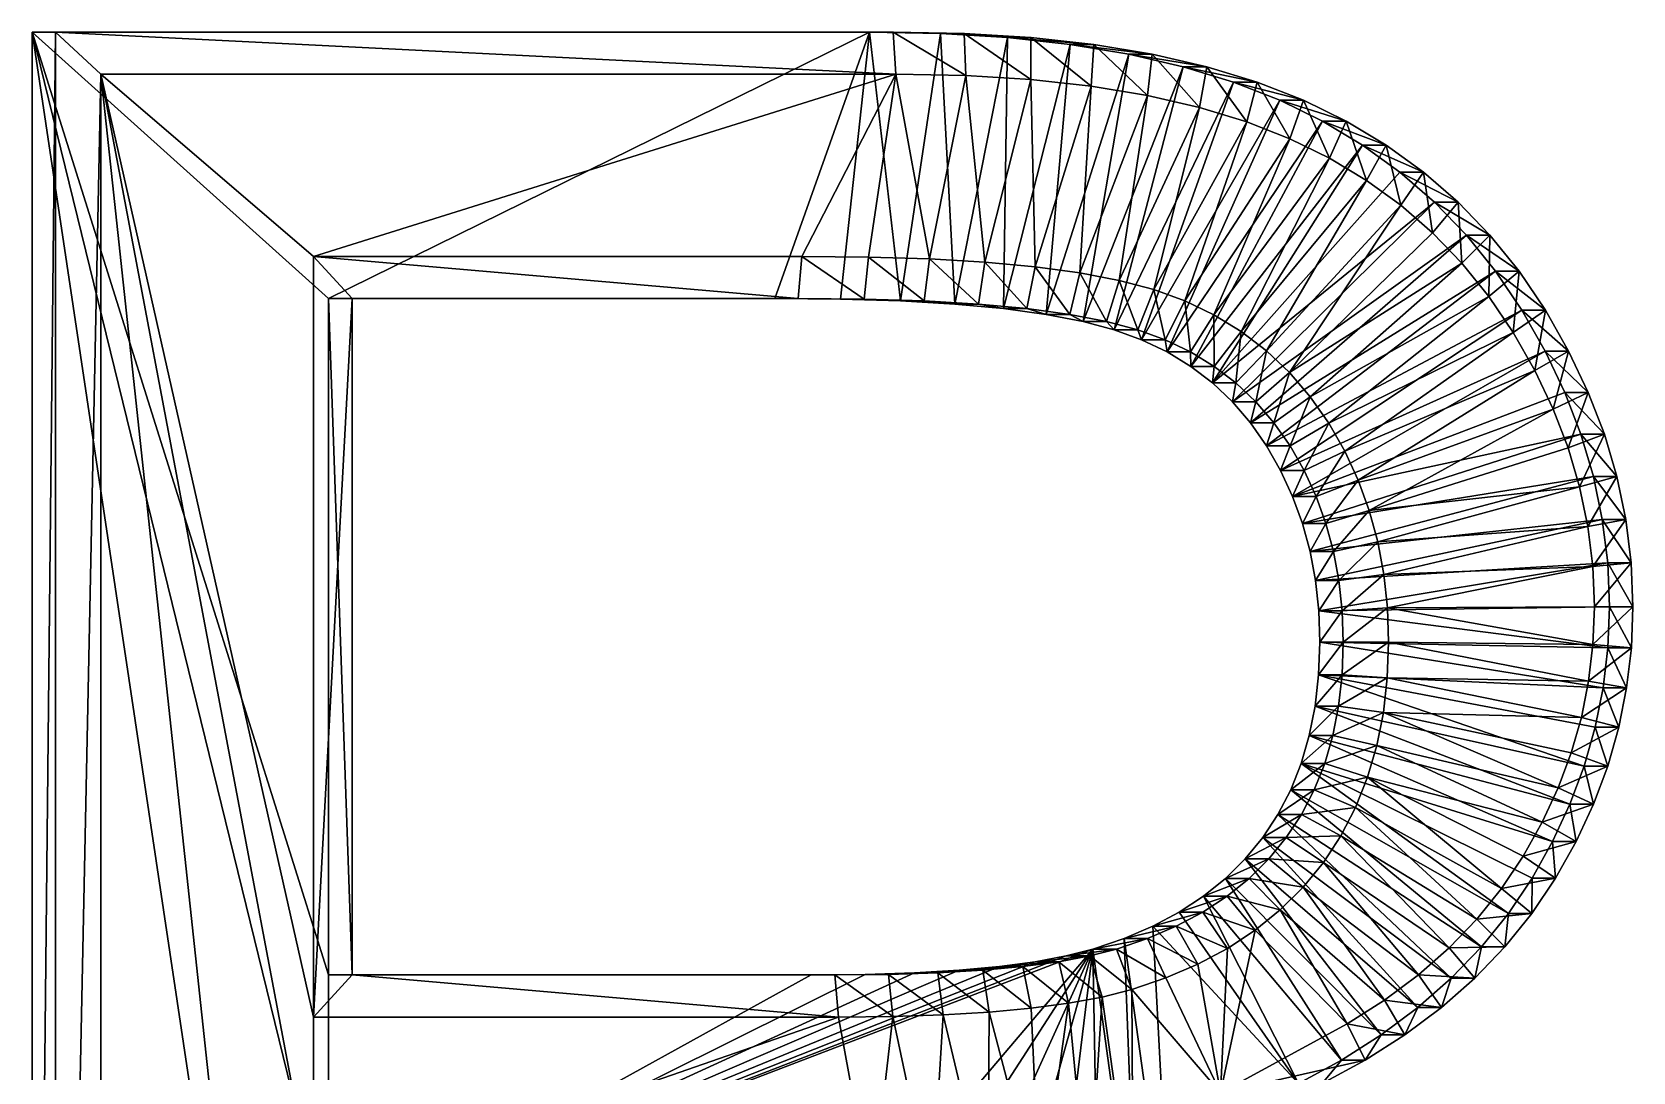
# Model space of a CAD drawing. Header units: metres. Extents: x -136 to 55, y -57 to 41.
# Drawn here: x -118.7 to -108.73, y 33.84 to 40.32 of the extents above; entities that cross this region are included whole.
import ezdxf

# ---------------------------------------------------------------- set-up
doc = ezdxf.new("R2010")
doc.units = ezdxf.units.M
doc.layers.get('0').update_dxf_attribs({"true_color": 0x57e057})

msp = doc.modelspace()

# ---------------------------------------------------------------- meshes
at = {"color": 74, "true_color": 0x58b11a}
mesh = msp.add_polyface(dxfattribs=at)
corners = [(-118.6967, 26.3248, 0.5054), (-118.5502, 26.3248, 2.0268), (-118.5502, 40.3212, 2.0268), (-116.8492, 32.788, 0.3275), (-113.6348, 32.788, 0.018), (-116.7027, 32.788, 1.849), (-113.4883, 32.788, 1.5394), (-113.2682, 32.7833, -0.0173), (-113.1217, 32.7833, 1.5041), (-112.927, 32.769, -0.0501), (-112.7805, 32.769, 1.4713), (-112.6111, 32.7451, -0.0806), (-112.7167, 27.9965, -0.0704), (-112.9174, 27.9897, -0.0511), (-112.5702, 27.9965, 1.451), (-112.7709, 27.9897, 1.4704), (-113.1398, 27.9856, -0.0296), (-112.9933, 27.9856, 1.4918), (-113.3839, 27.9843, -0.0061), (-113.2374, 27.9843, 1.5153), (-116.8492, 27.9843, 0.3275), (-116.7027, 27.9843, 1.849), (-118.5502, 26.3248, 2.0268), (-118.5502, 40.3212, 2.0268), (-116.7027, 32.788, 1.849), (-113.4883, 32.788, 1.5394), (-113.1217, 32.7833, 1.5041), (-112.7805, 32.769, 1.4713), (-112.4646, 32.7451, 1.4409), (-112.5702, 27.9965, 1.451), (-112.7709, 27.9897, 1.4704), (-112.9933, 27.9856, 1.4918), (-113.2374, 27.9843, 1.5153), (-116.7027, 27.9843, 1.849), (-118.2684, 26.5868, 2.2191), (-118.2684, 40.0592, 2.2191), (-116.9426, 33.05, 2.0914), (-113.4657, 33.05, 1.7566), (-113.0937, 33.0452, 1.7208), (-112.7443, 33.0306, 1.6872), (-112.4646, 32.7451, 1.4409), (-116.9426, 27.7222, 2.0914), (-118.6967, 40.3212, 0.5054)]
mesh.append_faces([[corners[k] for k in face] for face in [(42, 20, 0)]], dxfattribs={"vtx0": -1, "vtx1": -1, "color": 74})
mesh.append_faces([[corners[k] for k in face] for face in [(3, 4, 5), (4, 7, 6), (7, 9, 8), (9, 11, 10), (12, 13, 14), (13, 16, 15), (16, 18, 17), (20, 3, 21), (5, 6, 24), (6, 8, 25), (8, 10, 26), (10, 28, 27), (14, 15, 29), (15, 17, 30), (17, 19, 31), (21, 5, 33), (24, 25, 36), (25, 26, 37), (26, 27, 38), (27, 40, 39), (33, 24, 41)]], dxfattribs={"vtx1": -1, "color": 74})
mesh.append_faces([[corners[k] for k in face] for face in [(35, 34, 41)]], dxfattribs={"vtx1": -1, "vtx2": -1, "color": 74})
mesh.append_faces([[corners[k] for k in face] for face in [(0, 1, 2), (4, 6, 5), (7, 8, 6), (9, 10, 8), (13, 15, 14), (16, 17, 15), (18, 19, 17), (3, 5, 21), (1, 22, 23), (6, 25, 24), (8, 26, 25), (10, 27, 26), (15, 30, 29), (17, 31, 30), (19, 32, 31), (5, 24, 33), (22, 34, 35), (25, 37, 36), (26, 38, 37), (27, 39, 38), (24, 36, 41)]], dxfattribs={"vtx2": -1, "color": 74})
mesh = msp.add_polyface(dxfattribs=at)
corners = [(-118.6967, 40.3212, 0.5054), (-118.6967, 26.3248, 0.5054), (-118.5502, 40.3212, 2.0268), (-113.201, 34.4607, -0.0238), (-113.5081, 34.4508, 0.0058), (-113.0545, 34.4607, 1.4977), (-113.3616, 34.4508, 1.5272), (-113.8434, 34.4475, 0.0381), (-113.6969, 34.4475, 1.5595), (-116.8492, 34.4475, 0.3275), (-116.7027, 34.4475, 1.849), (-116.8492, 38.6617, 0.3275), (-116.7027, 38.6617, 1.849), (-118.5502, 26.3248, 2.0268), (-118.5502, 40.3212, 2.0268), (-113.3616, 34.4508, 1.5272), (-113.0545, 34.4607, 1.4977), (-113.6969, 34.4475, 1.5595), (-116.7027, 34.4475, 1.849), (-116.7027, 38.6617, 1.849), (-118.5502, 26.3248, 2.0268), (-118.2684, 40.0592, 2.2191), (-113.3352, 34.1888, 1.7441), (-113.0217, 34.1989, 1.7139), (-113.6747, 34.1855, 1.7768), (-116.9426, 34.1855, 2.0914), (-116.9426, 38.9237, 2.0914), (-116.9426, 33.05, 2.0914), (-113.4657, 33.05, 1.7566), (-113.0937, 33.0452, 1.7208), (-116.9426, 27.7222, 2.0914), (-116.8492, 32.788, 0.3275), (-112.2552, 34.5663, -0.1148), (-112.0893, 34.6092, -0.1308), (-112.4493, 34.53, -0.0961), (-112.6716, 34.5003, -0.0747), (-112.9222, 34.4772, -0.0506), (-113.6348, 32.788, 0.018), (-116.8492, 27.9843, 0.3275)]
mesh.append_faces([[corners[k] for k in face] for face in [(21, 27, 25), (0, 9, 31)]], dxfattribs={"vtx0": -1, "vtx1": -1, "vtx2": -1, "color": 74})
mesh.append_faces([[corners[k] for k in face] for face in [(24, 27, 28), (27, 24, 25), (22, 28, 29), (21, 30, 27), (21, 25, 26), (31, 32, 33), (31, 34, 32), (31, 35, 34), (31, 36, 35), (31, 3, 36), (33, 37, 31), (31, 4, 3), (31, 7, 4), (31, 9, 7), (0, 31, 38), (0, 11, 9)]], dxfattribs={"vtx0": -1, "vtx2": -1, "color": 74})
mesh.append_faces([[corners[k] for k in face] for face in [(0, 1, 2), (3, 4, 5), (4, 7, 6), (7, 9, 8), (9, 11, 10), (2, 13, 14), (6, 8, 15), (8, 10, 17), (10, 12, 18), (14, 20, 21), (15, 17, 22), (17, 18, 24), (18, 19, 25)]], dxfattribs={"vtx1": -1, "color": 74})
mesh.append_faces([[corners[k] for k in face] for face in [(22, 24, 28)]], dxfattribs={"vtx1": -1, "vtx2": -1, "color": 74})
mesh.append_faces([[corners[k] for k in face] for face in [(4, 6, 5), (7, 8, 6), (9, 10, 8), (11, 12, 10), (6, 15, 16), (8, 17, 15), (10, 18, 17), (12, 19, 18), (15, 22, 23), (17, 24, 22), (18, 25, 24), (19, 26, 25)]], dxfattribs={"vtx2": -1, "color": 74})
mesh = msp.add_polyface(dxfattribs=at)
corners = [(-113.0387, 40.3125, -0.0394), (-113.481, 40.3212, 0.0032), (-112.8922, 40.3125, 1.482), (-113.3345, 40.3212, 1.5246), (-118.6967, 40.3212, 0.5054), (-118.5502, 40.3212, 2.0268), (-116.8492, 38.6617, 0.3275), (-114.0709, 38.6617, 0.06), (-116.7027, 38.6617, 1.849), (-113.9244, 38.6617, 1.5814), (-113.6609, 38.6577, 0.0205), (-113.5144, 38.6577, 1.542), (-113.2869, 38.6458, -0.0155), (-113.1404, 38.6458, 1.5059), (-112.9488, 38.6259, -0.048), (-112.8922, 40.3125, 1.482), (-113.3345, 40.3212, 1.5246), (-118.5502, 40.3212, 2.0268), (-116.7027, 38.6617, 1.849), (-113.9244, 38.6617, 1.5814), (-113.5144, 38.6577, 1.542), (-113.1404, 38.6458, 1.5059), (-112.8023, 38.6259, 1.4734), (-112.8819, 40.0506, 1.7004), (-113.3161, 40.0592, 1.7422), (-118.2684, 40.0592, 2.2191), (-116.9426, 38.9237, 2.0914), (-113.9022, 38.9237, 1.7987), (-113.4881, 38.9197, 1.7588), (-113.1077, 38.9076, 1.7222), (-112.8023, 38.6259, 1.4734)]
mesh.append_faces([[corners[k] for k in face] for face in [(1, 6, 4), (0, 12, 1)]], dxfattribs={"vtx0": -1, "vtx1": -1, "color": 74})
mesh.append_faces([[corners[k] for k in face] for face in [(24, 26, 27), (24, 27, 28), (24, 28, 29), (1, 7, 6), (1, 10, 7), (1, 12, 10), (0, 14, 12)]], dxfattribs={"vtx0": -1, "vtx2": -1, "color": 74})
mesh.append_faces([[corners[k] for k in face] for face in [(0, 1, 2), (1, 4, 3), (6, 7, 8), (7, 10, 9), (10, 12, 11), (12, 14, 13), (2, 3, 15), (3, 5, 16), (8, 9, 18), (9, 11, 19), (11, 13, 20), (13, 22, 21), (15, 16, 23), (16, 17, 24), (18, 19, 26), (19, 20, 27), (20, 21, 28), (21, 30, 29)]], dxfattribs={"vtx1": -1, "color": 74})
mesh.append_faces([[corners[k] for k in face] for face in [(24, 25, 26), (23, 24, 29)]], dxfattribs={"vtx1": -1, "vtx2": -1, "color": 74})
mesh.append_faces([[corners[k] for k in face] for face in [(1, 3, 2), (4, 5, 3), (7, 9, 8), (10, 11, 9), (12, 13, 11), (3, 16, 15), (5, 17, 16), (9, 19, 18), (11, 20, 19), (13, 21, 20), (16, 24, 23), (17, 25, 24), (19, 27, 26), (20, 28, 27), (21, 29, 28)]], dxfattribs={"vtx2": -1, "color": 74})
mesh = msp.add_polyface(dxfattribs=at)
corners = [(-112.2313, 40.2431, -0.1171), (-112.0848, 40.2431, 1.4043), (-111.7198, 40.1824, 1.3692), (-112.6221, 40.2865, -0.0795), (-112.4756, 40.2865, 1.4419), (-113.0387, 40.3125, -0.0394), (-112.8922, 40.3125, 1.482), (-112.9488, 38.6259, -0.048), (-112.8023, 38.6259, 1.4734), (-113.1404, 38.6458, 1.5059), (-112.6468, 38.598, -0.0771), (-112.5003, 38.598, 1.4443), (-112.3807, 38.5622, -0.1027), (-112.2342, 38.5622, 1.4187), (-112.1506, 38.5185, -0.1249), (-112.0848, 40.2431, 1.4043), (-112.4756, 40.2865, 1.4419), (-112.8922, 40.3125, 1.482), (-112.8023, 38.6259, 1.4734), (-113.1404, 38.6458, 1.5059), (-112.5003, 38.598, 1.4443), (-112.2342, 38.5622, 1.4187), (-112.0041, 38.5185, 1.3965), (-112.0041, 38.5185, 1.3965), (-112.0995, 39.9835, 1.6251), (-112.4771, 40.0254, 1.6614), (-112.8819, 40.0506, 1.7004), (-112.7618, 38.8872, 1.6889), (-113.1077, 38.9076, 1.7222), (-112.4501, 38.8585, 1.6588), (-112.1717, 38.821, 1.632), (-111.9254, 38.7741, 1.6083), (-111.7493, 39.9252, 1.5914), (-111.8662, 40.1824, -0.1523)]
mesh.append_faces([[corners[k] for k in face] for face in [(3, 7, 5), (0, 10, 3), (33, 12, 0)]], dxfattribs={"vtx0": -1, "vtx1": -1, "color": 74})
mesh.append_faces([[corners[k] for k in face] for face in [(26, 28, 27), (25, 27, 29), (24, 29, 30), (3, 10, 7), (0, 12, 10), (33, 14, 12)]], dxfattribs={"vtx0": -1, "vtx2": -1, "color": 74})
mesh.append_faces([[corners[k] for k in face] for face in [(0, 3, 1), (3, 5, 4), (7, 10, 8), (10, 12, 11), (12, 14, 13), (1, 4, 15), (4, 6, 16), (8, 11, 18), (11, 13, 20), (13, 22, 21), (15, 16, 24), (16, 17, 25), (18, 20, 27), (20, 21, 29), (21, 23, 30)]], dxfattribs={"vtx1": -1, "color": 74})
mesh.append_faces([[corners[k] for k in face] for face in [(25, 26, 27), (24, 25, 29), (32, 24, 30)]], dxfattribs={"vtx1": -1, "vtx2": -1, "color": 74})
mesh.append_faces([[corners[k] for k in face] for face in [(0, 1, 2), (3, 4, 1), (5, 6, 4), (7, 8, 9), (10, 11, 8), (12, 13, 11), (4, 16, 15), (6, 17, 16), (8, 18, 19), (11, 20, 18), (13, 21, 20), (22, 23, 21), (16, 25, 24), (17, 26, 25), (18, 27, 28), (20, 29, 27), (21, 30, 29), (23, 31, 30)]], dxfattribs={"vtx2": -1, "color": 74})
mesh = msp.add_polyface(dxfattribs=at)
corners = [(-110.9255, 39.8962, -0.2429), (-111.2133, 40.009, -0.2151), (-110.779, 39.8962, 1.2786), (-111.0668, 40.009, 1.3063), (-111.5269, 40.1044, -0.185), (-111.3804, 40.1044, 1.3365), (-111.8662, 40.1824, -0.1523), (-111.7198, 40.1824, 1.3692), (-112.2313, 40.2431, -0.1171), (-110.779, 39.8962, 1.2786), (-111.0668, 40.009, 1.3063), (-111.3804, 40.1044, 1.3365), (-111.7198, 40.1824, 1.3692), (-112.0848, 40.2431, 1.4043), (-112.0848, 40.2431, 1.4043), (-110.8628, 39.6561, 1.506), (-110.6158, 39.5349, 1.4822), (-111.1312, 39.7612, 1.5318), (-111.4265, 39.851, 1.5603), (-111.7493, 39.9252, 1.5914), (-112.0995, 39.9835, 1.6251), (-111.81, 38.4667, 1.3778), (-111.7107, 38.7169, 1.5876), (-111.9254, 38.7741, 1.6083), (-112.1717, 38.821, 1.632), (-111.5176, 38.6461, 1.5691), (-111.3359, 38.5589, 1.5516), (-111.1661, 38.4554, 1.5352), (-110.3854, 39.3968, 1.46), (-111.009, 38.3356, 1.5201), (-112.1506, 38.5185, -0.1249), (-111.9565, 38.4667, -0.1436), (-111.7862, 38.4042, -0.16), (-111.6275, 38.3281, -0.1753), (-110.659, 39.7655, -0.2685), (-111.4805, 38.2384, -0.1894), (-110.4096, 39.616, -0.2925), (-111.345, 38.1352, -0.2025)]
mesh.append_faces([[corners[k] for k in face] for face in [(4, 30, 6), (1, 31, 4), (0, 32, 1), (34, 33, 0), (36, 35, 34)]], dxfattribs={"vtx0": -1, "vtx1": -1, "color": 74})
mesh.append_faces([[corners[k] for k in face] for face in [(19, 24, 23), (18, 23, 22), (17, 22, 25), (15, 25, 26), (16, 26, 27), (28, 27, 29), (4, 31, 30), (1, 32, 31), (0, 33, 32), (34, 35, 33), (36, 37, 35)]], dxfattribs={"vtx0": -1, "vtx2": -1, "color": 74})
mesh.append_faces([[corners[k] for k in face] for face in [(0, 1, 2), (1, 4, 3), (4, 6, 5), (6, 8, 7), (2, 3, 9), (3, 5, 10), (5, 7, 11), (7, 13, 12), (9, 10, 15), (10, 11, 17), (11, 12, 18), (12, 14, 19)]], dxfattribs={"vtx1": -1, "color": 74})
mesh.append_faces([[corners[k] for k in face] for face in [(18, 19, 23), (17, 18, 22), (15, 17, 25), (16, 15, 26)]], dxfattribs={"vtx1": -1, "vtx2": -1, "color": 74})
mesh.append_faces([[corners[k] for k in face] for face in [(1, 3, 2), (4, 5, 3), (6, 7, 5), (3, 10, 9), (5, 11, 10), (7, 12, 11), (13, 14, 12), (9, 15, 16), (10, 17, 15), (11, 18, 17), (12, 19, 18), (14, 20, 19), (21, 22, 23)]], dxfattribs={"vtx2": -1, "color": 74})
mesh = msp.add_polyface(dxfattribs=at)
corners = [(-109.5821, 38.831, -0.3722), (-109.4356, 38.831, 1.1492), (-109.2713, 38.588, 1.1334), (-109.7634, 39.0553, -0.3548), (-109.6169, 39.0553, 1.1667), (-109.9618, 39.2609, -0.3357), (-109.8153, 39.2609, 1.1858), (-110.1771, 39.4478, -0.3149), (-110.0306, 39.4478, 1.2065), (-110.4096, 39.616, -0.2925), (-110.2631, 39.616, 1.2289), (-110.659, 39.7655, -0.2685), (-110.5125, 39.7655, 1.2529), (-110.9255, 39.8962, -0.2429), (-110.779, 39.8962, 1.2786), (-109.2713, 38.588, 1.1334), (-109.4356, 38.831, 1.1492), (-109.6169, 39.0553, 1.1667), (-109.8153, 39.2609, 1.1858), (-110.0306, 39.4478, 1.2065), (-110.2631, 39.616, 1.2289), (-110.5125, 39.7655, 1.2529), (-110.779, 39.8962, 1.2786), (-109.6242, 38.6745, 1.3867), (-109.7912, 38.8812, 1.4028), (-109.9736, 39.0702, 1.4204), (-110.1715, 39.242, 1.4394), (-110.3854, 39.3968, 1.46), (-110.6158, 39.5349, 1.4822), (-111.1661, 38.4554, 1.5352), (-111.009, 38.3356, 1.5201), (-110.8653, 38.1999, 1.5062), (-111.345, 38.1352, -0.2025), (-111.2212, 38.0183, -0.2144)]
mesh.append_faces([[corners[k] for k in face] for face in [(7, 32, 9), (5, 32, 7), (3, 33, 5)]], dxfattribs={"vtx0": -1, "vtx1": -1, "color": 74})
mesh.append_faces([[corners[k] for k in face] for face in [(0, 3, 1), (3, 5, 4), (5, 7, 6), (7, 9, 8), (9, 11, 10), (11, 13, 12), (2, 1, 15), (1, 4, 16), (4, 6, 17), (6, 8, 18), (8, 10, 19), (10, 12, 20), (12, 14, 21), (16, 17, 23), (17, 18, 24), (18, 19, 25), (19, 20, 26), (20, 21, 27), (21, 22, 28)]], dxfattribs={"vtx1": -1, "color": 74})
mesh.append_faces([[corners[k] for k in face] for face in [(27, 28, 29), (26, 27, 30), (25, 26, 31), (24, 25, 31)]], dxfattribs={"vtx1": -1, "vtx2": -1, "color": 74})
mesh.append_faces([[corners[k] for k in face] for face in [(0, 1, 2), (3, 4, 1), (5, 6, 4), (7, 8, 6), (9, 10, 8), (11, 12, 10), (13, 14, 12), (1, 16, 15), (4, 17, 16), (6, 18, 17), (8, 19, 18), (10, 20, 19), (12, 21, 20), (14, 22, 21), (17, 24, 23), (18, 25, 24), (19, 26, 25), (20, 27, 26), (21, 28, 27)]], dxfattribs={"vtx2": -1, "color": 74})
mesh = msp.add_polyface(dxfattribs=at)
corners = [(-111.9565, 38.4667, -0.1436), (-111.81, 38.4667, 1.3778), (-112.0041, 38.5185, 1.3965), (-111.7862, 38.4042, -0.16), (-111.6397, 38.4042, 1.3614), (-111.6275, 38.3281, -0.1753), (-111.481, 38.3281, 1.3462), (-111.4805, 38.2384, -0.1894), (-111.334, 38.2384, 1.332), (-111.345, 38.1352, -0.2025), (-111.1985, 38.1352, 1.319), (-111.2212, 38.0183, -0.2144), (-111.0747, 38.0183, 1.307), (-111.1089, 37.8878, -0.2252), (-110.9624, 37.8878, 1.2962), (-111.0083, 37.7438, -0.2349), (-112.0041, 38.5185, 1.3965), (-111.81, 38.4667, 1.3778), (-111.6397, 38.4042, 1.3614), (-111.481, 38.3281, 1.3462), (-111.334, 38.2384, 1.332), (-111.1985, 38.1352, 1.319), (-111.0747, 38.0183, 1.307), (-110.9624, 37.8878, 1.2962), (-110.8618, 37.7438, 1.2865), (-111.9254, 38.7741, 1.6083), (-111.7107, 38.7169, 1.5876), (-111.5176, 38.6461, 1.5691), (-111.3359, 38.5589, 1.5516), (-111.1661, 38.4554, 1.5352), (-111.009, 38.3356, 1.5201), (-110.8653, 38.1999, 1.5062), (-110.7356, 38.0491, 1.4937), (-110.8618, 37.7438, 1.2865), (-109.9618, 39.2609, -0.3357)]
mesh.append_faces([[corners[k] for k in face] for face in [(34, 11, 9)]], dxfattribs={"vtx0": -1, "vtx2": -1, "color": 74})
mesh.append_faces([[corners[k] for k in face] for face in [(0, 3, 1), (3, 5, 4), (5, 7, 6), (7, 9, 8), (9, 11, 10), (11, 13, 12), (13, 15, 14), (2, 1, 16), (1, 4, 17), (4, 6, 18), (6, 8, 19), (8, 10, 20), (10, 12, 21), (12, 14, 22), (14, 24, 23), (16, 17, 25), (17, 18, 26), (18, 19, 27), (19, 20, 28), (20, 21, 29), (21, 22, 30), (22, 23, 31), (23, 33, 32)]], dxfattribs={"vtx1": -1, "color": 74})
mesh.append_faces([[corners[k] for k in face] for face in [(0, 1, 2), (3, 4, 1), (5, 6, 4), (7, 8, 6), (9, 10, 8), (11, 12, 10), (13, 14, 12), (1, 17, 16), (4, 18, 17), (6, 19, 18), (8, 20, 19), (10, 21, 20), (12, 22, 21), (14, 23, 22), (18, 27, 26), (19, 28, 27), (20, 29, 28), (21, 30, 29), (22, 31, 30), (23, 32, 31)]], dxfattribs={"vtx2": -1, "color": 74})
mesh = msp.add_polyface(dxfattribs=at)
corners = [(-109.0506, 37.816, -0.4234), (-108.9041, 37.816, 1.098), (-108.8262, 37.552, 1.0905), (-109.1507, 38.0766, -0.4138), (-109.0042, 38.0766, 1.1077), (-109.2731, 38.334, -0.402), (-109.1266, 38.334, 1.1195), (-109.4178, 38.588, -0.388), (-109.2713, 38.588, 1.1334), (-109.5821, 38.831, -0.3722), (-108.9041, 37.816, 1.098), (-108.8262, 37.552, 1.0905), (-109.0042, 38.0766, 1.1077), (-109.1266, 38.334, 1.1195), (-109.2713, 38.588, 1.1334), (-109.1303, 37.7314, 1.3392), (-109.223, 37.9728, 1.3481), (-109.3369, 38.2123, 1.3591), (-109.4718, 38.4491, 1.3721), (-109.4356, 38.831, 1.1492), (-109.6242, 38.6745, 1.3867), (-110.8618, 37.7438, 1.2865), (-110.6206, 37.8845, 1.4827), (-110.7356, 38.0491, 1.4937), (-110.7738, 37.5895, 1.2781), (-110.5211, 37.7101, 1.4731), (-110.1715, 39.242, 1.4394), (-111.009, 38.3356, 1.5201), (-110.8653, 38.1999, 1.5062), (-109.7912, 38.8812, 1.4028), (-110.4372, 37.5287, 1.465), (-109.7634, 39.0553, -0.3548), (-111.1089, 37.8878, -0.2252), (-111.2212, 38.0183, -0.2144), (-111.0083, 37.7438, -0.2349), (-110.9203, 37.5895, -0.2434), (-110.8458, 37.4285, -0.2505)]
mesh.append_faces([[corners[k] for k in face] for face in [(9, 32, 31), (7, 34, 9), (5, 35, 7), (3, 36, 5), (0, 36, 3)]], dxfattribs={"vtx0": -1, "vtx1": -1, "color": 74})
mesh.append_faces([[corners[k] for k in face] for face in [(26, 27, 28), (29, 28, 23), (20, 23, 22), (18, 22, 25), (17, 25, 30), (31, 32, 33), (9, 34, 32), (7, 35, 34), (5, 36, 35)]], dxfattribs={"vtx0": -1, "vtx2": -1, "color": 74})
mesh.append_faces([[corners[k] for k in face] for face in [(0, 3, 1), (3, 5, 4), (5, 7, 6), (7, 9, 8), (1, 4, 10), (4, 6, 12), (6, 8, 13), (10, 12, 15), (12, 13, 16), (13, 14, 17), (14, 19, 18), (21, 24, 22)]], dxfattribs={"vtx1": -1, "color": 74})
mesh.append_faces([[corners[k] for k in face] for face in [(20, 29, 23), (18, 20, 22), (17, 18, 25), (16, 17, 30)]], dxfattribs={"vtx1": -1, "vtx2": -1, "color": 74})
mesh.append_faces([[corners[k] for k in face] for face in [(0, 1, 2), (3, 4, 1), (5, 6, 4), (7, 8, 6), (1, 10, 11), (4, 12, 10), (6, 13, 12), (8, 14, 13), (12, 16, 15), (13, 17, 16), (14, 18, 17), (19, 20, 18), (21, 22, 23), (24, 25, 22)]], dxfattribs={"vtx2": -1, "color": 74})
mesh = msp.add_polyface(dxfattribs=at)
corners = [(-112.1506, 38.5185, -0.1249), (-112.0041, 38.5185, 1.3965), (-112.2342, 38.5622, 1.4187), (-111.9565, 38.4667, -0.1436), (-112.0893, 34.6092, -0.1308), (-112.2552, 34.5663, -0.1148), (-111.9428, 34.6092, 1.3906), (-112.1087, 34.5663, 1.4066), (-112.4493, 34.53, -0.0961), (-112.3028, 34.53, 1.4253), (-112.6716, 34.5003, -0.0747), (-112.5251, 34.5003, 1.4467), (-112.9222, 34.4772, -0.0506), (-112.7757, 34.4772, 1.4708), (-113.201, 34.4607, -0.0238), (-113.0545, 34.4607, 1.4977), (-112.1087, 34.5663, 1.4066), (-111.9428, 34.6092, 1.3906), (-112.3028, 34.53, 1.4253), (-112.5251, 34.5003, 1.4467), (-112.7757, 34.4772, 1.4708), (-113.0545, 34.4607, 1.4977), (-113.3616, 34.4508, 1.5272), (-112.0313, 34.3103, 1.6185), (-112.2408, 34.2712, 1.6387), (-112.4751, 34.2399, 1.6612), (-112.7352, 34.2159, 1.6863), (-113.0217, 34.1989, 1.7139), (-113.3616, 34.4508, 1.5272), (-113.3352, 34.1888, 1.7441), (-113.0937, 33.0452, 1.7208), (-112.7443, 33.0306, 1.6872), (-112.419, 33.006, 1.6558), (-112.1175, 32.9714, 1.6268), (-113.2682, 32.7833, -0.0173), (-113.6348, 32.788, 0.018), (-112.927, 32.769, -0.0501), (-112.6111, 32.7451, -0.0806), (-112.3205, 32.7118, -0.1085), (-112.0553, 32.6689, -0.1341)]
mesh.append_faces([[corners[k] for k in face] for face in [(27, 30, 31), (26, 31, 32), (24, 32, 33), (4, 34, 35), (4, 36, 34), (4, 37, 36), (4, 38, 37), (4, 39, 38)]], dxfattribs={"vtx0": -1, "vtx2": -1, "color": 74})
mesh.append_faces([[corners[k] for k in face] for face in [(0, 3, 1), (4, 5, 6), (5, 8, 7), (8, 10, 9), (10, 12, 11), (12, 14, 13), (7, 9, 16), (9, 11, 18), (11, 13, 19), (13, 15, 20), (15, 22, 21), (16, 18, 23), (18, 19, 24), (19, 20, 25), (20, 21, 26), (21, 28, 27)]], dxfattribs={"vtx1": -1, "color": 74})
mesh.append_faces([[corners[k] for k in face] for face in [(27, 29, 30), (26, 27, 31), (25, 26, 32), (24, 25, 32), (23, 24, 33)]], dxfattribs={"vtx1": -1, "vtx2": -1, "color": 74})
mesh.append_faces([[corners[k] for k in face] for face in [(0, 1, 2), (5, 7, 6), (8, 9, 7), (10, 11, 9), (12, 13, 11), (14, 15, 13), (7, 16, 17), (9, 18, 16), (11, 19, 18), (13, 20, 19), (15, 21, 20), (18, 24, 23), (19, 25, 24), (20, 26, 25), (21, 27, 26)]], dxfattribs={"vtx2": -1, "color": 74})
mesh = msp.add_polyface(dxfattribs=at)
corners = [(-110.7849, 37.2606, -0.2564), (-110.6384, 37.2606, 1.265), (-110.6993, 37.4285, 1.2709), (-110.7375, 37.086, -0.261), (-110.591, 37.086, 1.2605), (-110.7036, 36.9045, -0.2642), (-110.5571, 36.9045, 1.2572), (-110.6833, 36.7162, -0.2662), (-110.5368, 36.7162, 1.2552), (-110.6765, 36.5212, -0.2668), (-110.53, 36.5212, 1.2546), (-110.6838, 36.3169, -0.2661), (-110.7738, 37.5895, 1.2781), (-110.7738, 37.5895, 1.2781), (-110.6993, 37.4285, 1.2709), (-110.6384, 37.2606, 1.265), (-110.591, 37.086, 1.2605), (-110.5571, 36.9045, 1.2572), (-110.5368, 36.7162, 1.2552), (-110.53, 36.5212, 1.2546), (-110.5373, 36.3169, 1.2553), (-110.5211, 37.7101, 1.4731), (-110.4372, 37.5287, 1.465), (-110.3687, 37.3401, 1.4584), (-110.3156, 37.1447, 1.4533), (-110.278, 36.9428, 1.4497), (-110.2556, 36.7349, 1.4475), (-110.2481, 36.5211, 1.4468), (-110.5373, 36.3169, 1.2553), (-109.223, 37.9728, 1.3481), (-109.0584, 37.4878, 1.3323), (-109.0071, 37.2417, 1.3273), (-109.0506, 37.816, -0.4234), (-110.8458, 37.4285, -0.2505), (-108.9727, 37.552, -0.4309), (-108.9171, 37.2847, -0.4363), (-108.8837, 37.0141, -0.4395), (-108.8824, 36.4859, -0.4396)]
mesh.append_faces([[corners[k] for k in face] for face in [(29, 22, 23), (30, 23, 24), (31, 24, 25), (32, 0, 33), (34, 3, 0), (35, 5, 3), (36, 7, 5), (37, 9, 7)]], dxfattribs={"vtx0": -1, "vtx2": -1, "color": 74})
mesh.append_faces([[corners[k] for k in face] for face in [(0, 3, 1), (3, 5, 4), (5, 7, 6), (7, 9, 8), (9, 11, 10), (12, 2, 13), (2, 1, 14), (1, 4, 15), (4, 6, 16), (6, 8, 17), (8, 10, 18), (10, 20, 19), (13, 14, 21), (14, 15, 22), (15, 16, 23), (16, 17, 24), (17, 18, 25), (18, 19, 26), (19, 28, 27)]], dxfattribs={"vtx1": -1, "color": 74})
mesh.append_faces([[corners[k] for k in face] for face in [(0, 1, 2), (3, 4, 1), (5, 6, 4), (7, 8, 6), (9, 10, 8), (2, 14, 13), (1, 15, 14), (4, 16, 15), (6, 17, 16), (8, 18, 17), (10, 19, 18), (14, 22, 21), (15, 23, 22), (16, 24, 23), (17, 25, 24), (18, 26, 25), (19, 27, 26)]], dxfattribs={"vtx2": -1, "color": 74})
mesh = msp.add_polyface(dxfattribs=at)
corners = [(-108.8824, 36.4859, -0.4396), (-108.8726, 36.7402, -0.4405), (-108.7359, 36.4859, 1.0818), (-108.7261, 36.7402, 1.0809), (-108.8837, 37.0141, -0.4395), (-108.7372, 37.0141, 1.082), (-108.9171, 37.2847, -0.4363), (-108.7706, 37.2847, 1.0852), (-108.9727, 37.552, -0.4309), (-108.8262, 37.552, 1.0905), (-109.0506, 37.816, -0.4234), (-108.7359, 36.4859, 1.0818), (-108.7654, 36.2358, 1.0847), (-108.7261, 36.7402, 1.0809), (-108.7372, 37.0141, 1.082), (-108.7706, 37.2847, 1.0852), (-108.8262, 37.552, 1.0905), (-108.9041, 37.816, 1.098), (-108.9752, 36.5064, 1.3242), (-109.0022, 36.2772, 1.3268), (-108.9662, 36.7399, 1.3234), (-108.9764, 36.9926, 1.3244), (-109.0071, 37.2417, 1.3273), (-109.0584, 37.4878, 1.3323), (-108.9041, 37.816, 1.098), (-109.1303, 37.7314, 1.3392), (-109.223, 37.9728, 1.3481), (-110.3687, 37.3401, 1.4584), (-110.3156, 37.1447, 1.4533), (-110.278, 36.9428, 1.4497), (-110.2556, 36.7349, 1.4475), (-110.2481, 36.5211, 1.4468), (-110.7849, 37.2606, -0.2564), (-110.7375, 37.086, -0.261), (-110.7036, 36.9045, -0.2642), (-110.6833, 36.7162, -0.2662), (-108.9119, 36.2358, -0.4367), (-110.6765, 36.5212, -0.2668)]
mesh.append_faces([[corners[k] for k in face] for face in [(8, 32, 10), (6, 33, 8), (4, 34, 6), (1, 35, 4), (0, 35, 1), (36, 37, 0)]], dxfattribs={"vtx0": -1, "vtx1": -1, "color": 74})
mesh.append_faces([[corners[k] for k in face] for face in [(21, 29, 30), (18, 30, 31)]], dxfattribs={"vtx0": -1, "vtx2": -1, "color": 74})
mesh.append_faces([[corners[k] for k in face] for face in [(0, 1, 2), (1, 4, 3), (4, 6, 5), (6, 8, 7), (8, 10, 9), (2, 3, 11), (3, 5, 13), (5, 7, 14), (7, 9, 15), (9, 17, 16), (11, 13, 18), (13, 14, 20), (14, 15, 21), (15, 16, 22), (16, 24, 23)]], dxfattribs={"vtx1": -1, "color": 74})
mesh.append_faces([[corners[k] for k in face] for face in [(25, 26, 27), (23, 25, 27), (22, 23, 28), (21, 22, 29), (20, 21, 30), (18, 20, 30), (19, 18, 31)]], dxfattribs={"vtx1": -1, "vtx2": -1, "color": 74})
mesh.append_faces([[corners[k] for k in face] for face in [(1, 3, 2), (4, 5, 3), (6, 7, 5), (8, 9, 7), (2, 11, 12), (3, 13, 11), (5, 14, 13), (7, 15, 14), (9, 16, 15), (11, 18, 19), (13, 20, 18), (14, 21, 20), (15, 22, 21), (16, 23, 22), (24, 25, 23)]], dxfattribs={"vtx2": -1, "color": 74})
mesh = msp.add_polyface(dxfattribs=at)
corners = [(-111.0083, 37.7438, -0.2349), (-110.8618, 37.7438, 1.2865), (-110.9624, 37.8878, 1.2962), (-110.9203, 37.5895, -0.2434), (-110.7738, 37.5895, 1.2781), (-110.8458, 37.4285, -0.2505), (-110.6993, 37.4285, 1.2709), (-110.7849, 37.2606, -0.2564), (-110.7926, 35.7648, -0.2557), (-110.8579, 35.6009, -0.2494), (-110.6461, 35.7648, 1.2658), (-110.9378, 35.4472, -0.2417), (-110.7114, 35.6009, 1.2721), (-110.7913, 35.4472, 1.2798), (-111.0321, 35.3035, -0.2326), (-110.8856, 35.3035, 1.2888), (-111.1408, 35.1705, -0.2221), (-110.9943, 35.1705, 1.2993), (-111.2635, 35.0488, -0.2103), (-111.117, 35.0488, 1.3111), (-111.4004, 34.9384, -0.1971), (-111.2539, 34.9384, 1.3243), (-111.5515, 34.8392, -0.1826), (-111.405, 34.8392, 1.3388), (-111.7166, 34.7513, -0.1667), (-111.5701, 34.7513, 1.3547), (-110.8618, 37.7438, 1.2865), (-110.9624, 37.8878, 1.2962), (-110.7738, 37.5895, 1.2781), (-110.7913, 35.4472, 1.2798), (-110.7114, 35.6009, 1.2721), (-110.8856, 35.3035, 1.2888), (-110.9943, 35.1705, 1.2993), (-111.117, 35.0488, 1.3111), (-111.2539, 34.9384, 1.3243), (-111.405, 34.8392, 1.3388), (-111.5701, 34.7513, 1.3547), (-110.6544, 35.1478, 1.4859), (-110.7804, 34.9937, 1.4981), (-110.9224, 34.8529, 1.5117), (-111.0796, 34.726, 1.5269), (-110.2934, 34.0738, -0.3037)]
mesh.append_faces([[corners[k] for k in face] for face in [(41, 18, 16)]], dxfattribs={"vtx0": -1, "vtx2": -1, "color": 74})
mesh.append_faces([[corners[k] for k in face] for face in [(0, 3, 1), (3, 5, 4), (5, 7, 6), (8, 9, 10), (9, 11, 12), (11, 14, 13), (14, 16, 15), (16, 18, 17), (18, 20, 19), (20, 22, 21), (22, 24, 23), (1, 4, 26), (13, 15, 29), (15, 17, 31), (17, 19, 32), (19, 21, 33), (21, 23, 34), (23, 25, 35), (31, 32, 37), (32, 33, 38), (33, 34, 39), (34, 35, 40)]], dxfattribs={"vtx1": -1, "color": 74})
mesh.append_faces([[corners[k] for k in face] for face in [(0, 1, 2), (3, 4, 1), (5, 6, 4), (11, 13, 12), (14, 15, 13), (16, 17, 15), (18, 19, 17), (20, 21, 19), (22, 23, 21), (24, 25, 23), (1, 26, 27), (4, 28, 26), (13, 29, 30), (15, 31, 29), (17, 32, 31), (19, 33, 32), (21, 34, 33), (23, 35, 34), (25, 36, 35), (32, 38, 37), (33, 39, 38), (34, 40, 39)]], dxfattribs={"vtx2": -1, "color": 74})
mesh = msp.add_polyface(dxfattribs=at)
corners = [(-110.6838, 36.3169, -0.2661), (-110.5373, 36.3169, 1.2553), (-110.53, 36.5212, 1.2546), (-110.7056, 36.1228, -0.264), (-110.5591, 36.1228, 1.2574), (-110.7418, 35.9387, -0.2605), (-110.5954, 35.9387, 1.2609), (-110.7926, 35.7648, -0.2557), (-110.6461, 35.7648, 1.2658), (-110.8579, 35.6009, -0.2494), (-110.7114, 35.6009, 1.2721), (-110.5373, 36.3169, 1.2553), (-110.53, 36.5212, 1.2546), (-110.5591, 36.1228, 1.2574), (-110.5954, 35.9387, 1.2609), (-110.6461, 35.7648, 1.2658), (-110.7114, 35.6009, 1.2721), (-110.7913, 35.4472, 1.2798), (-110.2561, 36.2976, 1.4476), (-110.2481, 36.5211, 1.4468), (-110.2802, 36.0826, 1.4499), (-110.3208, 35.8763, 1.4538), (-110.3785, 35.679, 1.4594), (-110.4532, 35.4914, 1.4666), (-110.7913, 35.4472, 1.2798), (-110.5453, 35.3141, 1.4754), (-110.8856, 35.3035, 1.2888), (-110.6544, 35.1478, 1.4859), (-109.0022, 36.2772, 1.3268), (-109.0473, 36.0521, 1.3312), (-109.1916, 35.613, 1.3451), (-109.2914, 35.3984, 1.3547), (-109.5446, 34.9859, 1.3791), (-109.6979, 34.796, 1.3938), (-108.9119, 36.2358, -0.4367), (-110.6765, 36.5212, -0.2668), (-109.0299, 35.7486, -0.4254), (-109.1184, 35.5115, -0.4169), (-109.2266, 35.2786, -0.4064), (-109.5022, 34.8298, -0.3799), (-109.3545, 35.05, -0.3941), (-109.6699, 34.6221, -0.3638), (-110.9378, 35.4472, -0.2417)]
mesh.append_faces([[corners[k] for k in face] for face in [(39, 7, 40)]], dxfattribs={"vtx0": -1, "vtx1": -1, "color": 74})
mesh.append_faces([[corners[k] for k in face] for face in [(28, 19, 18), (29, 18, 20), (30, 20, 21), (31, 21, 22), (32, 22, 23), (33, 23, 25), (34, 0, 35), (36, 3, 0), (37, 5, 3), (38, 7, 5), (39, 9, 7), (41, 42, 9)]], dxfattribs={"vtx0": -1, "vtx2": -1, "color": 74})
mesh.append_faces([[corners[k] for k in face] for face in [(0, 3, 1), (3, 5, 4), (5, 7, 6), (1, 4, 11), (4, 6, 13), (6, 8, 14), (8, 10, 15), (10, 17, 16), (11, 13, 18), (13, 14, 20), (14, 15, 21), (15, 16, 22), (16, 24, 23), (24, 26, 25)]], dxfattribs={"vtx1": -1, "color": 74})
mesh.append_faces([[corners[k] for k in face] for face in [(0, 1, 2), (3, 4, 1), (5, 6, 4), (7, 8, 6), (9, 10, 8), (1, 11, 12), (4, 13, 11), (6, 14, 13), (8, 15, 14), (10, 16, 15), (11, 18, 19), (13, 20, 18), (14, 21, 20), (15, 22, 21), (16, 23, 22), (24, 25, 23), (26, 27, 25)]], dxfattribs={"vtx2": -1, "color": 74})
mesh = msp.add_polyface(dxfattribs=at)
corners = [(-109.3545, 35.05, -0.3941), (-109.2266, 35.2786, -0.4064), (-109.208, 35.05, 1.1273), (-109.0801, 35.2786, 1.115), (-109.1184, 35.5115, -0.4169), (-108.9719, 35.5115, 1.1046), (-109.0299, 35.7486, -0.4254), (-108.8834, 35.7486, 1.096), (-108.9611, 35.9901, -0.432), (-108.8146, 35.9901, 1.0894), (-108.9119, 36.2358, -0.4367), (-108.7654, 36.2358, 1.0847), (-108.8824, 36.4859, -0.4396), (-108.7359, 36.4859, 1.0818), (-109.208, 35.05, 1.1273), (-109.0801, 35.2786, 1.115), (-108.9719, 35.5115, 1.1046), (-108.8834, 35.7486, 1.096), (-108.8146, 35.9901, 1.0894), (-108.7654, 36.2358, 1.0847), (-109.4092, 35.1876, 1.366), (-109.2914, 35.3984, 1.3547), (-109.1916, 35.613, 1.3451), (-109.1104, 35.8308, 1.3373), (-109.0473, 36.0521, 1.3312), (-109.0022, 36.2772, 1.3268), (-108.7359, 36.4859, 1.0818), (-110.2561, 36.2976, 1.4476), (-110.2802, 36.0826, 1.4499), (-110.3208, 35.8763, 1.4538), (-110.3785, 35.679, 1.4594), (-109.5446, 34.9859, 1.3791), (-110.6838, 36.3169, -0.2661), (-110.7056, 36.1228, -0.264), (-110.7418, 35.9387, -0.2605), (-110.7926, 35.7648, -0.2557)]
mesh.append_faces([[corners[k] for k in face] for face in [(8, 32, 10), (6, 32, 8), (4, 33, 6), (1, 34, 4), (0, 35, 1)]], dxfattribs={"vtx0": -1, "vtx1": -1, "color": 74})
mesh.append_faces([[corners[k] for k in face] for face in [(0, 1, 2), (1, 4, 3), (4, 6, 5), (6, 8, 7), (8, 10, 9), (10, 12, 11), (2, 3, 14), (3, 5, 15), (5, 7, 16), (7, 9, 17), (9, 11, 18), (11, 13, 19), (14, 15, 20), (15, 16, 21), (16, 17, 22), (17, 18, 23), (18, 19, 24), (19, 26, 25)]], dxfattribs={"vtx1": -1, "color": 74})
mesh.append_faces([[corners[k] for k in face] for face in [(24, 25, 27), (23, 24, 28), (22, 23, 28), (21, 22, 29), (20, 21, 30), (31, 20, 30)]], dxfattribs={"vtx1": -1, "vtx2": -1, "color": 74})
mesh.append_faces([[corners[k] for k in face] for face in [(1, 3, 2), (4, 5, 3), (6, 7, 5), (8, 9, 7), (10, 11, 9), (12, 13, 11), (3, 15, 14), (5, 16, 15), (7, 17, 16), (9, 18, 17), (11, 19, 18), (15, 21, 20), (16, 22, 21), (17, 23, 22), (18, 24, 23), (19, 25, 24)]], dxfattribs={"vtx2": -1, "color": 74})
mesh = msp.add_polyface(dxfattribs=at)
corners = [(-110.0655, 34.2441, -0.3257), (-109.9191, 34.2441, 1.1958), (-110.1469, 34.0738, 1.2177), (-109.8577, 34.4268, -0.3457), (-109.7112, 34.4268, 1.1758), (-109.6699, 34.6221, -0.3638), (-109.5234, 34.6221, 1.1577), (-109.5022, 34.8298, -0.3799), (-109.3557, 34.8298, 1.1415), (-109.3545, 35.05, -0.3941), (-109.208, 35.05, 1.1273), (-109.9191, 34.2441, 1.1958), (-110.1469, 34.0738, 1.2177), (-109.7112, 34.4268, 1.1758), (-109.5234, 34.6221, 1.1577), (-109.3557, 34.8298, 1.1415), (-109.208, 35.05, 1.1273), (-110.2738, 34.2899, 1.4493), (-110.5058, 34.1422, 1.4716), (-110.0621, 34.4481, 1.4289), (-109.8703, 34.6168, 1.4104), (-109.6979, 34.796, 1.3938), (-109.5446, 34.9859, 1.3791), (-109.4092, 35.1876, 1.366), (-110.4532, 35.4914, 1.4666), (-110.5453, 35.3141, 1.4754), (-110.6544, 35.1478, 1.4859), (-110.7804, 34.9937, 1.4981), (-110.9224, 34.8529, 1.5117), (-110.8579, 35.6009, -0.2494), (-110.9378, 35.4472, -0.2417), (-111.0321, 35.3035, -0.2326), (-111.1408, 35.1705, -0.2221), (-110.2934, 34.0738, -0.3037), (-110.5414, 33.916, -0.2799), (-111.2635, 35.0488, -0.2103)]
mesh.append_faces([[corners[k] for k in face] for face in [(5, 29, 7), (3, 30, 5), (0, 31, 3), (33, 32, 0), (34, 35, 33)]], dxfattribs={"vtx0": -1, "vtx1": -1, "color": 74})
mesh.append_faces([[corners[k] for k in face] for face in [(20, 25, 26), (19, 26, 27), (17, 27, 28), (3, 31, 30), (0, 32, 31)]], dxfattribs={"vtx0": -1, "vtx2": -1, "color": 74})
mesh.append_faces([[corners[k] for k in face] for face in [(0, 3, 1), (3, 5, 4), (5, 7, 6), (7, 9, 8), (1, 4, 11), (4, 6, 13), (6, 8, 14), (8, 10, 15), (12, 11, 17), (11, 13, 19), (13, 14, 20), (14, 15, 21), (15, 16, 22)]], dxfattribs={"vtx1": -1, "color": 74})
mesh.append_faces([[corners[k] for k in face] for face in [(21, 22, 24), (20, 21, 25), (19, 20, 26), (17, 19, 27), (18, 17, 28)]], dxfattribs={"vtx1": -1, "vtx2": -1, "color": 74})
mesh.append_faces([[corners[k] for k in face] for face in [(0, 1, 2), (3, 4, 1), (5, 6, 4), (7, 8, 6), (9, 10, 8), (1, 11, 12), (4, 13, 11), (6, 14, 13), (8, 15, 14), (10, 16, 15), (12, 17, 18), (11, 19, 17), (13, 20, 19), (14, 21, 20), (15, 22, 21), (16, 23, 22)]], dxfattribs={"vtx2": -1, "color": 74})
mesh = msp.add_polyface(dxfattribs=at)
corners = [(-111.7166, 34.7513, -0.1667), (-111.8959, 34.6746, -0.1494), (-111.5701, 34.7513, 1.3547), (-111.7494, 34.6746, 1.372), (-112.0893, 34.6092, -0.1308), (-111.9428, 34.6092, 1.3906), (-111.5701, 34.7513, 1.3547), (-111.7494, 34.6746, 1.372), (-111.9428, 34.6092, 1.3906), (-112.1087, 34.5663, 1.4066), (-110.6628, 33.7706, 1.2674), (-111.2949, 33.7142, 1.5476), (-110.3871, 33.4084, 1.4602), (-110.3949, 33.916, 1.2416), (-111.405, 34.8392, 1.3388), (-111.2513, 34.6133, 1.5434), (-111.0796, 34.726, 1.5269), (-111.4369, 34.5145, 1.5613), (-111.6357, 34.4295, 1.5804), (-111.8477, 34.3578, 1.6008), (-112.1087, 34.5663, 1.4066), (-112.0313, 34.3103, 1.6185), (-110.5058, 34.1422, 1.4716), (-110.9224, 34.8529, 1.5117), (-110.9318, 32.6245, 1.5126), (-111.1358, 32.7221, 1.5323), (-111.3515, 32.8035, 1.5531), (-111.5842, 32.8706, 1.5755), (-112.1175, 32.9714, 1.6268), (-111.8394, 32.9264, 1.6), (-110.5414, 33.916, -0.2799), (-111.4004, 34.9384, -0.1971), (-111.2635, 35.0488, -0.2103), (-110.8093, 33.7706, -0.254), (-111.5515, 34.8392, -0.1826), (-111.2221, 32.393, -0.2143), (-110.4618, 33.6535, -0.2875), (-111.8154, 32.6164, -0.1572), (-112.0553, 32.6689, -0.1341), (-111.6009, 32.5545, -0.1778)]
mesh.append_faces([[corners[k] for k in face] for face in [(19, 11, 18), (33, 31, 30), (1, 37, 4)]], dxfattribs={"vtx0": -1, "vtx1": -1, "color": 74})
mesh.append_faces([[corners[k] for k in face] for face in [(19, 29, 11), (39, 0, 33)]], dxfattribs={"vtx0": -1, "vtx1": -1, "vtx2": -1, "color": 74})
mesh.append_faces([[corners[k] for k in face] for face in [(22, 23, 16), (11, 16, 15), (11, 15, 17), (11, 17, 18), (24, 12, 11), (21, 28, 29), (30, 31, 32), (33, 34, 31), (35, 33, 36), (33, 0, 34), (4, 37, 38), (39, 1, 0)]], dxfattribs={"vtx0": -1, "vtx2": -1, "color": 74})
mesh.append_faces([[corners[k] for k in face] for face in [(0, 1, 2), (1, 4, 3), (2, 3, 6), (3, 5, 7), (5, 9, 8), (10, 13, 11), (14, 6, 15), (6, 7, 17), (7, 8, 18), (8, 20, 19)]], dxfattribs={"vtx1": -1, "color": 74})
mesh.append_faces([[corners[k] for k in face] for face in [(11, 22, 16), (25, 24, 11), (26, 25, 11), (27, 26, 11), (19, 21, 29), (29, 27, 11), (39, 37, 1)]], dxfattribs={"vtx1": -1, "vtx2": -1, "color": 74})
mesh.append_faces([[corners[k] for k in face] for face in [(1, 3, 2), (4, 5, 3), (3, 7, 6), (5, 8, 7), (10, 11, 12), (14, 15, 16), (6, 17, 15), (7, 18, 17), (8, 19, 18), (20, 21, 19)]], dxfattribs={"vtx2": -1, "color": 74})
mesh = msp.add_polyface(dxfattribs=at)
corners = [(-109.3091, 32.971, -0.3985), (-109.5616, 33.1738, -0.3742), (-109.1626, 32.971, 1.1229), (-109.4151, 33.1738, 1.1472), (-109.8379, 33.3551, -0.3476), (-109.6915, 33.3551, 1.1738), (-110.138, 33.515, -0.3187), (-109.9915, 33.515, 1.2027), (-110.4618, 33.6535, -0.2875), (-110.3153, 33.6535, 1.2339), (-110.8093, 33.7706, -0.254), (-110.6628, 33.7706, 1.2674), (-110.5414, 33.916, -0.2799), (-110.3949, 33.916, 1.2416), (-110.2934, 34.0738, -0.3037), (-110.1469, 34.0738, 1.2177), (-110.0655, 34.2441, -0.3257), (-109.1626, 32.971, 1.1229), (-109.4151, 33.1738, 1.1472), (-109.6915, 33.3551, 1.1738), (-109.9915, 33.515, 1.2027), (-110.3153, 33.6535, 1.2339), (-110.6628, 33.7706, 1.2674), (-110.3949, 33.916, 1.2416), (-110.1469, 34.0738, 1.2177), (-109.9191, 34.2441, 1.1958), (-109.3145, 32.7744, 1.3569), (-109.5473, 32.9613, 1.3793), (-109.8032, 33.1292, 1.404), (-110.083, 33.2783, 1.4309), (-110.3871, 33.4084, 1.4602), (-110.5058, 34.1422, 1.4716), (-111.2949, 33.7142, 1.5476), (-110.7404, 32.5104, 1.4942), (-110.7469, 32.0458, -0.2601), (-111.0513, 32.2913, -0.2307)]
mesh.append_faces([[corners[k] for k in face] for face in [(33, 29, 30), (34, 6, 4), (35, 8, 6)]], dxfattribs={"vtx0": -1, "vtx2": -1, "color": 74})
mesh.append_faces([[corners[k] for k in face] for face in [(0, 1, 2), (1, 4, 3), (4, 6, 5), (6, 8, 7), (8, 10, 9), (10, 12, 11), (12, 14, 13), (14, 16, 15), (2, 3, 17), (3, 5, 18), (5, 7, 19), (7, 9, 20), (9, 11, 21), (11, 13, 22), (13, 15, 23), (15, 25, 24), (17, 18, 26), (18, 19, 27), (19, 20, 28), (20, 21, 29), (21, 22, 30), (23, 24, 31)]], dxfattribs={"vtx1": -1, "color": 74})
mesh.append_faces([[corners[k] for k in face] for face in [(1, 3, 2), (4, 5, 3), (6, 7, 5), (8, 9, 7), (10, 11, 9), (12, 13, 11), (14, 15, 13), (3, 18, 17), (5, 19, 18), (7, 20, 19), (9, 21, 20), (11, 22, 21), (13, 23, 22), (15, 24, 23), (18, 27, 26), (19, 28, 27), (20, 29, 28), (21, 30, 29), (23, 31, 32)]], dxfattribs={"vtx2": -1, "color": 74})

doc.saveas('drawing.dxf')
